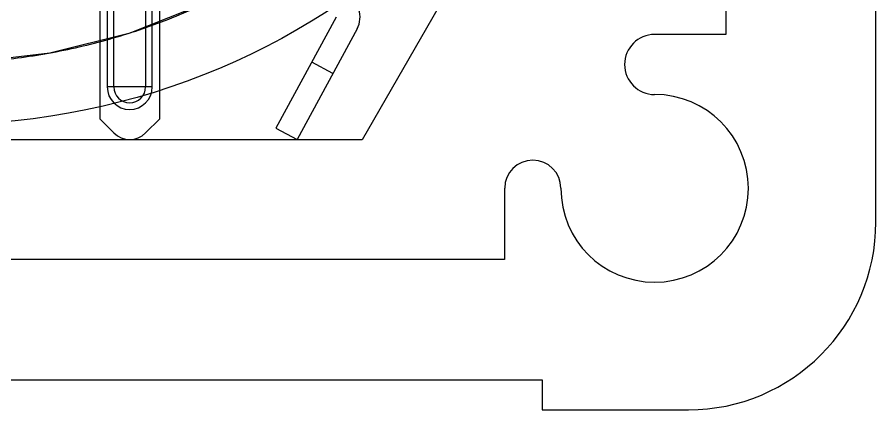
# Model space of a CAD drawing. Header units: inches. Extents: x 0 to 11.7, y 0 to 8.3.
# Drawn here: x 6.3515 to 6.8023, y 5.2885 to 5.4944 of the extents above; entities that cross this region are included whole.
import ezdxf

# ---------------------------------------------------------------- set-up
doc = ezdxf.new("R2010")
doc.units = ezdxf.units.IN
doc.header["$LTSCALE"] = 0.64311
doc.header["$MEASUREMENT"] = 0
doc.layers.get('0').update_dxf_attribs({"linetype": 'CONTINUOUS'})
doc.layers.add('INTFCLR_14433', color=7, linetype='CONTINUOUS')

msp = doc.modelspace()

# ---------------------------------------------------------------- linework, layer by layer
at = {"color": 7, "linetype": 'CONTINUOUS'}
for p, q in [((6.80233, 5.38694), (6.80233, 6.21371)), ((6.74929, 5.80549), (6.53259, 5.43016)), ((6.72359, 5.50505), (6.72359, 5.48537)), ((6.72359, 5.48537), (6.68619, 5.48537)), ((6.53259, 5.43016), (6.0992, 5.43016)), ((6.60745, 5.40466), (6.60745, 5.36726)), ((6.60745, 5.36726), (6.0169, 5.36726)), ((5.99722, 5.30426), (6.62714, 5.30426)), ((6.62714, 5.30426), (6.62714, 5.28852)), ((6.62714, 5.28852), (6.70391, 5.28852))]:
    msp.add_line(p, q, dxfattribs=at)
msp.add_lwpolyline([(6.2821, 5.4713), (6.32545, 5.47067), (6.36863, 5.47566), (6.41087, 5.48621), (6.45146, 5.50222), (6.48969, 5.52339), (6.52489, 5.54939), (6.55641, 5.57982), (6.58373, 5.61415), (6.60636, 5.65177), (6.62384, 5.69206), (6.63592, 5.73431), (6.64236, 5.77778), (6.64302, 5.82172), (6.63793, 5.86537), (6.62719, 5.90794), (6.61093, 5.9487), (6.58953, 5.98694), (6.56336, 6.022), (6.53286, 6.05328)], dxfattribs=at)
msp.add_circle((6.31218, 5.81219), 0.37402, dxfattribs=at)
for centre, radius, start, end in [((6.68619, 5.46962), 0.01575, 90, 270), ((6.68619, 5.40466), 0.04921, 180, 90), ((6.62222, 5.40466), 0.01476, 0, 180), ((6.70391, 5.38694), 0.09843, 270, 360)]:
    msp.add_arc(centre, radius, start, end, dxfattribs=at)
msp.add_open_spline([(6.28209, 5.4713), (6.293, 5.47043), (6.31493, 5.46977), (6.34775, 5.47201), (6.3802, 5.47743), (6.41196, 5.48599), (6.44272, 5.49767), (6.47219, 5.51229), (6.50009, 5.5297), (6.52616, 5.54977), (6.55011, 5.57231), (6.57174, 5.59709), (6.59086, 5.62386), (6.60727, 5.65236), (6.62077, 5.68235), (6.63476, 5.72386), (6.64457, 5.77802), (6.6435, 5.83304), (6.6363, 5.87624), (6.62775, 5.90798), (6.61608, 5.93871), (6.60147, 5.96816), (6.58407, 5.99604), (6.56401, 6.02208), (6.54148, 6.046), (6.5167, 6.0676), (6.48995, 6.08669), (6.46145, 6.10307), (6.43147, 6.11654), (6.40031, 6.127), (6.36829, 6.13439), (6.34654, 6.1372), (6.33564, 6.13807)], degree=3, knots=[0, 0, 0, 0, 0.031271, 0.062544, 0.093815, 0.125082, 0.15635, 0.187621, 0.218892, 0.250158, 0.281422, 0.312689, 0.343955, 0.375214, 0.406472, 0.437732, 0.500167, 0.562593, 0.593843, 0.625087, 0.656329, 0.687574, 0.718818, 0.750058, 0.781297, 0.81254, 0.843783, 0.875022, 0.906261, 0.937506, 0.968753, 1, 1, 1, 1], dxfattribs=at)
at = {"layer": 'INTFCLR_14433', "color": 6, "linetype": 'CONTINUOUS'}
for p, q in [((6.39485, 5.65466), (6.39485, 5.4411)), ((6.42635, 5.4411), (6.42635, 5.65466)), ((6.39879, 5.58379), (6.39879, 5.45781)), ((6.40225, 5.45781), (6.40225, 5.58379)), ((6.41895, 5.58379), (6.41895, 5.45781)), ((6.42241, 5.45781), (6.42241, 5.58379)), ((6.51894, 5.49439), (6.48737, 5.43626)), ((6.53001, 5.48838), (6.49844, 5.43025)), ((6.51723, 5.46485), (6.50616, 5.47086)), ((6.42241, 5.45781), (6.39879, 5.45781)), ((6.40225, 5.43371), (6.39485, 5.4411)), ((6.42635, 5.4411), (6.41895, 5.43371)), ((6.48737, 5.43626), (6.49844, 5.43025))]:
    msp.add_line(p, q, dxfattribs=at)
for centre, radius, start, end in [((6.5189, 5.49441), 0.01264, 331.4985, 18.778), ((6.4106, 5.45781), 0.01181, 180, 360), ((6.4106, 5.45781), 0.00835, 180, 360), ((6.4106, 5.44206), 0.01181, 225, 315)]:
    msp.add_arc(centre, radius, start, end, dxfattribs=at)

doc.saveas('drawing.dxf')
